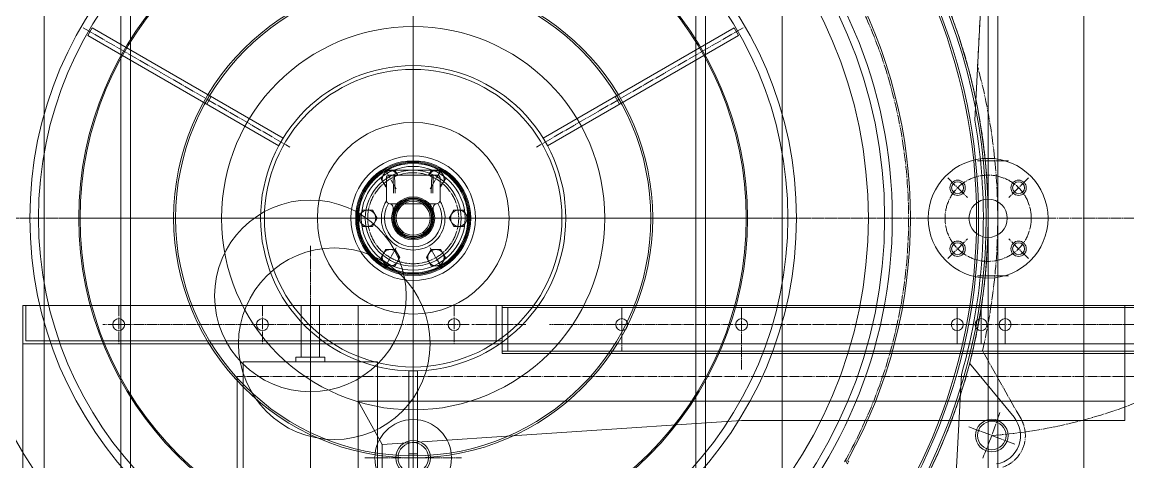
# Model space of a CAD drawing. Units: millimetres at full size. Extents: x -21196 to 21204, y -11807 to 11807.
# Drawn here: x -16008 to -14854, y 226 to 685 of the extents above; entities that cross this region are included whole.
import ezdxf

# ---------------------------------------------------------------- set-up
doc = ezdxf.new("R2010")
doc.units = ezdxf.units.MM
doc.header["$LTSCALE"] = 0.5
doc.linetypes.add('USER3', pattern=[26.999999, 20.299999, -1.7, 0.8, -1.7, 0.8, -1.7])
doc.linetypes.add('USER4', pattern=[27.1, 22, -1.7, 1.7, -1.7])
doc.layers.add('1-0_設備-5(241129配置図菊池追記(立面図).jww)(機器配置図 260128.dwg)', color=7, linetype='Continuous', lineweight=9)

msp = doc.modelspace()

# ---------------------------------------------------------------- linework, layer by layer
at = {"layer": '1-0_設備-5(241129配置図菊池追記(立面図).jww)(機器配置図 260128.dwg)', "linetype": 'USER4'}
for p, q in [((-15599.5215, -516.4062), (-15599.5215, 1476.1146)), ((-15599.5215, -516.4062), (-15599.5215, 1476.1146)), ((-15599.5215, 1003.4091), (-15599.5215, -43.7007)), ((-15599.5215, 1003.4091), (-15599.5215, -43.7007)), ((-15599.5215, 697.5035), (-15599.5215, 262.205)), ((-15943.9088, 678.6863), (-15728.1855, 554.1384)), ((-15255.1343, 678.6863), (-15470.8575, 554.1384)), ((-15599.5215, 543.2164), (-15599.5215, 416.4921)), ((-15629.2715, 531.3827), (-15617.2715, 510.5981)), ((-15599.5215, 541.8542), (-15599.5215, 417.8542)), ((-15569.7715, 531.3827), (-15581.7715, 510.5981)), ((-14978.3978, 539.8542), (-15010.6279, 539.8542)), ((-15041.5565, 521.8892), (-15021.1262, 501.4589)), ((-14957.4866, 521.8892), (-14977.9169, 501.4589)), ((-14603.2611, 479.8542), (-16595.7819, 479.8542)), ((-14603.2611, 479.8542), (-16595.7819, 479.8542)), ((-15075.9666, 479.8542), (-16123.0764, 479.8542)), ((-15381.8723, 479.8542), (-15817.1708, 479.8542)), ((-15536.1594, 479.8542), (-15662.8837, 479.8542)), ((-15537.5215, 479.8542), (-15661.5215, 479.8542)), ((-14931.1182, 479.8542), (-15067.9248, 479.8542)), ((-15706.8389, 450.8866), (-15706.8389, 139.8529)), ((-15041.5565, 437.8193), (-15021.1262, 458.2496)), ((-14957.4866, 437.8193), (-14977.9169, 458.2496)), ((-15629.2715, 428.3257), (-15617.2715, 449.1103)), ((-15569.7715, 428.3257), (-15581.7715, 449.1103)), ((-14978.3978, 419.8542), (-15010.6279, 419.8542)), ((-15906.8149, 388.8529), (-15906.8149, 348.8529)), ((-15756.8149, 388.8529), (-15756.8149, 348.8529)), ((-15706.8149, 388.8529), (-15706.8149, 139.8529)), ((-15556.8149, 388.8529), (-15556.8149, 348.8529)), ((-15381.8149, 386.5529), (-15381.8149, 341.1529)), ((-15256.8149, 386.5529), (-15256.8149, 322.1616)), ((-15031.8149, 386.5529), (-15031.8149, 348.8529)), ((-15006.8149, 386.5529), (-15006.8149, 348.8529)), ((-14981.8149, 386.5529), (-14981.8149, 348.8529)), ((-15541.1373, 368.8529), (-15923.5137, 368.8529)), ((-15482.0946, 368.8529), (-15538.3911, 368.8529)), ((-14561.2212, 368.8529), (-15457.1768, 368.8529)), ((-14971.8255, 244.1388), (-15019.5724, 262.0619)), ((-14971.8255, 244.1388), (-15019.5724, 262.0619)), ((-15649.8621, 229.8542), (-15549.181, 229.8542))]:
    msp.add_line(p, q, dxfattribs=at)
at = {"layer": '1-0_設備-5(241129配置図菊池追記(立面図).jww)(機器配置図 260128.dwg)'}
for p, q in [((-15984.5215, -70.1458), (-15984.5215, 1129.8542)), ((-15904.5215, -160.1458), (-15904.5215, 1129.8542)), ((-15894.5215, 1129.8542), (-15894.5215, -160.1458)), ((-15304.5215, 1129.8542), (-15304.5215, -160.1458)), ((-15294.5215, -160.1458), (-15294.5215, 1129.8542)), ((-15214.5215, -70.1458), (-15214.5215, 1129.8542)), ((-14989.5215, -70.1458), (-14989.5215, 1129.8542)), ((-14989.5215, 1079.8542), (-14989.5215, -120.1458)), ((-15599.5215, 114.9842), (-15599.5215, 844.7242)), ((-15003.736, 766.5766), (-15013.3987, 582.2509)), ((-15810.3138, 606.7513), (-15814.8138, 598.9571)), ((-15388.7293, 606.7513), (-15384.2293, 598.9571)), ((-15599.5215, 555.8209), (-15599.5215, 503.8876)), ((-15599.5215, 535.1984), (-15599.5215, 424.5101)), ((-15628.179, 529.4904), (-15633.0865, 520.9904)), ((-15633.0865, 520.9904), (-15628.179, 512.4904)), ((-15628.179, 529.4904), (-15618.3641, 529.4904)), ((-15627.5215, 498.8542), (-15627.5215, 521.8542)), ((-15573.5549, 529.8542), (-15625.4882, 529.8542)), ((-15624.5215, 524.8542), (-15574.5215, 524.8542)), ((-15620.4765, 524.8542), (-15619.8828, 505.8542)), ((-15618.9965, 524.8542), (-15618.4028, 505.8542)), ((-15615.6873, 524.8542), (-15618.3641, 529.4904)), ((-15580.679, 529.4904), (-15583.3557, 524.8542)), ((-15570.8641, 529.4904), (-15580.679, 529.4904)), ((-15580.0465, 524.8542), (-15580.6403, 505.8542)), ((-15578.5665, 524.8542), (-15579.1603, 505.8542)), ((-15571.5215, 498.8542), (-15571.5215, 521.8542)), ((-15570.8641, 529.4904), (-15565.9566, 520.9904)), ((-15570.8641, 512.4904), (-15565.9566, 520.9904)), ((-15628.179, 512.4904), (-15627.5215, 512.4904)), ((-15599.5215, 518.0471), (-15599.5215, 441.6614)), ((-15599.5215, 508.3811), (-15599.5215, 451.3274)), ((-15571.5215, 512.4904), (-15570.8641, 512.4904)), ((-15599.5215, 505.8209), (-15599.5215, 453.8876)), ((-15599.5215, 500.9212), (-15599.5215, 458.7873)), ((-15637.2066, 479.8542), (-15642.1141, 488.3542)), ((-15575.5215, 494.8542), (-15623.5215, 494.8542)), ((-15620.5215, 490.917), (-15620.5215, 479.8542)), ((-15599.5215, 485.2072), (-15599.5215, 474.5012)), ((-15599.5215, 485.2072), (-15599.5215, 474.5012)), ((-15578.5215, 490.917), (-15578.5215, 479.8542)), ((-15542.2066, 479.8542), (-15547.1141, 488.3542)), ((-15964.3915, 479.8542), (-15234.6515, 479.8542)), ((-15544.1774, 479.8542), (-15654.8657, 479.8542)), ((-15637.2066, 479.8542), (-15642.1141, 471.3542)), ((-15561.3287, 479.8542), (-15637.7144, 479.8542)), ((-15570.9947, 479.8542), (-15628.0484, 479.8542)), ((-15573.5549, 479.8542), (-15625.4882, 479.8542)), ((-15578.4546, 479.8542), (-15620.5885, 479.8542)), ((-15594.1685, 479.8542), (-15604.8745, 479.8542)), ((-15604.8745, 479.8542), (-15594.1685, 479.8542)), ((-15542.2066, 479.8542), (-15547.1141, 471.3542)), ((-15628.179, 447.218), (-15633.0865, 438.718)), ((-15633.0865, 438.718), (-15628.179, 430.218)), ((-15618.3641, 447.218), (-15628.179, 447.218)), ((-15618.3641, 447.218), (-15613.4566, 438.718)), ((-15618.3641, 430.218), (-15613.4566, 438.718)), ((-15580.679, 447.218), (-15585.5865, 438.718)), ((-15585.5865, 438.718), (-15580.679, 430.218)), ((-15580.679, 447.218), (-15570.8641, 447.218)), ((-15565.9566, 438.718), (-15570.8641, 447.218)), ((-15570.8641, 430.218), (-15565.9566, 438.718)), ((-15628.179, 430.218), (-15618.3641, 430.218)), ((-15580.679, 430.218), (-15570.8641, 430.218)), ((-16006.8149, 388.8529), (-16006.8149, 139.8529)), ((-15506.8149, 388.8529), (-16006.8149, 388.8529)), ((-16003.6149, 388.8529), (-16003.6149, 352.0529)), ((-15697.3389, 388.8529), (-15716.3389, 388.8529)), ((-15716.3389, 388.8529), (-15716.3389, 334.8529)), ((-15697.3389, 388.8529), (-15697.3389, 334.8529)), ((-15656.8149, 388.8529), (-15656.8149, 139.8529)), ((-15512.8149, 352.0529), (-15512.8149, 388.8529)), ((-14506.8149, 388.8529), (-15506.8149, 388.8529)), ((-15506.8149, 338.8529), (-15506.8149, 388.8529)), ((-14506.8149, 386.5529), (-15506.8149, 386.5529)), ((-15500.8149, 341.1529), (-15500.8149, 386.5529)), ((-14856.8149, 388.8529), (-14856.8149, 268.8529)), ((-15031.8149, 348.8529), (-15031.8149, 375.0308)), ((-15006.8149, 348.8529), (-15006.8149, 375.0308)), ((-14981.8149, 348.8529), (-14981.8149, 375.0308)), ((-15506.8149, 352.0529), (-16003.6149, 352.0529)), ((-14506.8149, 348.8529), (-15512.8149, 348.8529)), ((-15721.8389, 334.8529), (-15721.8389, 329.8529)), ((-15691.8389, 334.8529), (-15721.8389, 334.8529)), ((-15691.8389, 334.8529), (-15691.8389, 329.8529)), ((-14506.8149, 341.1529), (-15506.8149, 341.1529)), ((-15636.8389, 329.8529), (-15776.8389, 329.8529)), ((-15776.8389, 329.8529), (-15776.8389, 139.8529)), ((-15636.8389, 329.8529), (-15636.8389, 139.8529)), ((-14972.5252, 272.1524), (-15018.8832, 328.5394)), ((-14972.5252, 272.1524), (-15018.8832, 328.5394)), ((-15783.1389, 314.8529), (-15783.1389, 139.8529)), ((-15036.9804, 132.4099), (-15027.3176, 316.7357)), ((-14856.8149, 288.8529), (-15656.8149, 288.8529)), ((-14856.8149, 268.8529), (-15256.8149, 268.8529)), ((-15631.8149, 243.8529), (-15631.8149, 139.8529)), ((-15595.0215, 233.8542), (-15604.0215, 233.8542))]:
    msp.add_line(p, q, dxfattribs=at)
at = {"layer": '1-0_設備-5(241129配置図菊池追記(立面図).jww)(機器配置図 260128.dwg)', "linetype": 'USER3'}
for p, q in [((-15010.4815, 638.357), (-15003.7757, 766.5598)), ((-15010.4815, 638.357), (-15003.7757, 766.5598)), ((-14965.2107, 270.4148), (-15005.4456, 341.5064)), ((-14965.2107, 270.4148), (-15005.4456, 341.5064)), ((-7339.2566, 314.8529), (-15783.1389, 314.8529))]:
    msp.add_line(p, q, dxfattribs=at)
at = {"layer": '1-0_設備-5(241129配置図菊池追記(立面図).jww)(機器配置図 260128.dwg)'}
for points in [[(-14999.5215, 1119.8542), (-14999.5215, -70.1458), (-14899.5215, -70.1458), (-14899.5215, 1129.8542)], [(-15642.1141, 488.3542), (-15651.929, 488.3542), (-15656.8365, 479.8542)], [(-15547.1141, 488.3542), (-15556.929, 488.3542), (-15561.8365, 479.8542)], [(-15656.8365, 479.8542), (-15651.929, 471.3542), (-15642.1141, 471.3542)], [(-15561.8365, 479.8542), (-15556.929, 471.3542), (-15547.1141, 471.3542)], [(-15506.8149, 348.8529), (-15681.8149, 348.8529), (-16006.8149, 348.8529)], [(-14506.8149, 338.8529), (-14856.8149, 338.8529), (-15506.8149, 338.8529)], [(-15256.8149, 268.8529), (-15631.8149, 243.8529), (-15656.8149, 288.8529)]]:
    msp.add_lwpolyline(points, dxfattribs=at)
for points in [[(-14999.5215, 1079.8542), (-14999.5215, -120.1458), (-14899.5215, -120.1458), (-14899.5215, 1079.8542)], [(-15735.1861, 563.3763), (-15739.6861, 555.5821), (-15938.8719, 670.5821), (-15934.3719, 678.3763)], [(-15463.857, 563.3763), (-15459.357, 555.5821), (-15260.1711, 670.5821), (-15264.6711, 678.3763)], [(-15595.0215, 320.6042), (-15604.0215, 320.6042), (-15604.0215, 90.6042), (-15595.0215, 90.6042)]]:
    msp.add_lwpolyline(points, close=True, dxfattribs=at)
for centre, radius in [((-15599.5215, 479.8542), 965), ((-15599.5215, 479.8542), 965), ((-15599.5215, 479.8542), 906), ((-15599.5215, 479.8542), 900), ((-15599.5215, 479.8542), 898), ((-15599.5215, 479.8542), 590.002), ((-15599.5215, 479.8542), 588.002), ((-15599.5215, 479.8542), 500), ((-15599.5215, 479.8542), 492), ((-15599.5215, 479.8542), 475), ((-15599.5215, 479.8542), 400), ((-15599.5215, 479.8542), 400), ((-15599.5215, 479.8542), 391), ((-15599.5215, 479.8542), 348.995), ((-15599.5215, 479.8542), 347.581), ((-15599.5215, 479.8542), 250), ((-15599.5215, 479.8542), 248), ((-15599.5215, 479.8542), 200), ((-15599.5215, 479.8542), 159.25), ((-15599.5215, 479.8542), 155.25), ((-15599.5215, 479.8542), 100), ((-15599.5215, 479.8542), 65), ((-14999.5215, 479.8542), 62.5), ((-15599.5215, 479.8542), 60), ((-15599.5215, 479.8542), 59), ((-15599.5215, 479.8542), 58), ((-15599.5215, 479.8542), 57.15), ((-15599.5215, 479.8542), 54.15), ((-15599.5215, 479.8542), 50), ((-15031.3413, 511.674), 8), ((-14967.7017, 511.674), 8), ((-15031.3413, 511.674), 6.25), ((-14967.7017, 511.674), 6.25), ((-15706.8389, 398.8529), 100), ((-15599.5215, 479.8542), 22.5), ((-15599.5215, 479.8542), 21.35), ((-15599.5215, 479.8542), 21.008), ((-15599.5215, 479.8542), 20.583), ((-15599.5215, 479.8542), 19.529), ((-15599.5215, 479.8542), 19.079), ((-15599.5215, 479.8542), 17.75), ((-14999.5215, 479.8542), 20), ((-15647.0215, 479.8542), 8.5), ((-15552.0215, 479.8542), 8.5), ((-15031.3413, 448.0344), 8), ((-15031.3413, 448.0344), 6.25), ((-14967.7017, 448.0344), 8), ((-14967.7017, 448.0344), 6.25), ((-15681.8149, 348.8529), 100), ((-15623.2715, 438.718), 8.5), ((-15575.7715, 438.718), 8.5), ((-15906.8149, 368.8529), 6.25), ((-15756.8149, 368.8529), 6.25), ((-15556.8149, 368.8529), 6.25), ((-15381.8149, 368.8529), 6.25), ((-15256.8149, 368.8529), 6.25), ((-15031.8149, 368.8529), 6.25), ((-15006.8149, 368.8529), 6.25), ((-14981.8149, 368.8529), 6.25), ((-15599.5215, 229.8542), 40), ((-14995.699, 253.1004), 17), ((-14995.699, 253.1004), 17), ((-14995.699, 253.1004), 14.85), ((-14995.699, 253.1004), 14.85), ((-15599.5215, 229.8542), 18), ((-15599.5215, 229.8542), 15.835)]:
    msp.add_circle(centre, radius, dxfattribs=at)
at = {"layer": '1-0_設備-5(241129配置図菊池追記(立面図).jww)(機器配置図 260128.dwg)', "linetype": 'USER4'}
for centre, radius in [((-15599.5215, 479.8542), 935), ((-15599.5215, 479.8542), 935), ((-15599.5215, 479.8542), 600), ((-15599.5215, 479.8542), 47.5), ((-14999.5215, 479.8542), 45)]:
    msp.add_circle(centre, radius, dxfattribs=at)
at = {"layer": '1-0_設備-5(241129配置図菊池追記(立面図).jww)(機器配置図 260128.dwg)'}
for centre, radius, start, end in [((-15599.5215, 479.8542), 935, 108, 72), ((-15599.5215, 479.8542), 900, 106.253, 73.747), ((-15599.5215, 479.8542), 894, 106.239, 73.761), ((-15599.5244, 479.8599), 598, 330.316, 29.81), ((-15599.5244, 479.8599), 598, 330.316, 29.81), ((-15599.5244, 479.8599), 600, 330.318, 29.809), ((-15599.5244, 479.8599), 600, 330.318, 29.809), ((-15599.5244, 479.8599), 519, 330.981, 29.002), ((-15599.5244, 479.8599), 519, 330.981, 29.002), ((-15599.5215, 479.8542), 595, 344.089, 9.91), ((-15623.2715, 520.9904), 8.5, 27.037, 240), ((-15624.5215, 521.8542), 3, 90, 180), ((-15575.7715, 520.9904), 8.5, 300, 152.963), ((-15574.5215, 521.8542), 3, 0, 90), ((-15599.5215, 479.8542), 33.232, 147.062, 32.938), ((-15623.5215, 498.8542), 4, 180, 270), ((-15575.5215, 498.8542), 4, 270, 0), ((-15599.5215, 479.8542), 30, 149.112, 30.888), ((-15624.5215, 490.917), 4, 0, 82.819), ((-15574.5215, 490.917), 4, 97.181, 180), ((-15599.5215, 479.8542), 21, 180, 0), ((-14995.699, 253.1004), 30, 279.425, 39.425), ((-14995.699, 253.1004), 30, 279.425, 39.425), ((-15143.9317, 227.1223), 4, 150.981, 239.994), ((-15143.9317, 227.1223), 4, 150.981, 239.994), ((-15143.9317, 227.1223), 2, 150.981, 239.994), ((-15143.9317, 227.1223), 2, 150.981, 239.994)]:
    msp.add_arc(centre, radius, start, end, dxfattribs=at)
at = {"layer": '1-0_設備-5(241129配置図菊池追記(立面図).jww)(機器配置図 260128.dwg)', "linetype": 'USER3'}
for centre, radius, start, end in [((-15033.6949, 768.1471), 516.446, 274.219, 39.6), ((-15599.5002, 479.8509), 516.976, 330.54, 29.445), ((-15599.5002, 479.8509), 516.976, 330.54, 29.445), ((-15599.5244, 479.8599), 610, 346.888, 15.061), ((-15599.5244, 479.8599), 610, 346.888, 15.061), ((-14995.6707, 253.1757), 35, 289.428, 29.508), ((-14995.6707, 253.1757), 35, 289.428, 29.508)]:
    msp.add_arc(centre, radius, start, end, dxfattribs=at)
at = {"layer": '1-0_設備-5(241129配置図菊池追記(立面図).jww)(機器配置図 260128.dwg)', "linetype": 'USER4'}
msp.add_arc((-15599.5247, 479.8597), 645, 337.167, 341.683, dxfattribs=at)
msp.add_arc((-15599.5247, 479.8597), 645, 337.167, 341.683, dxfattribs=at)

doc.saveas('drawing.dxf')
